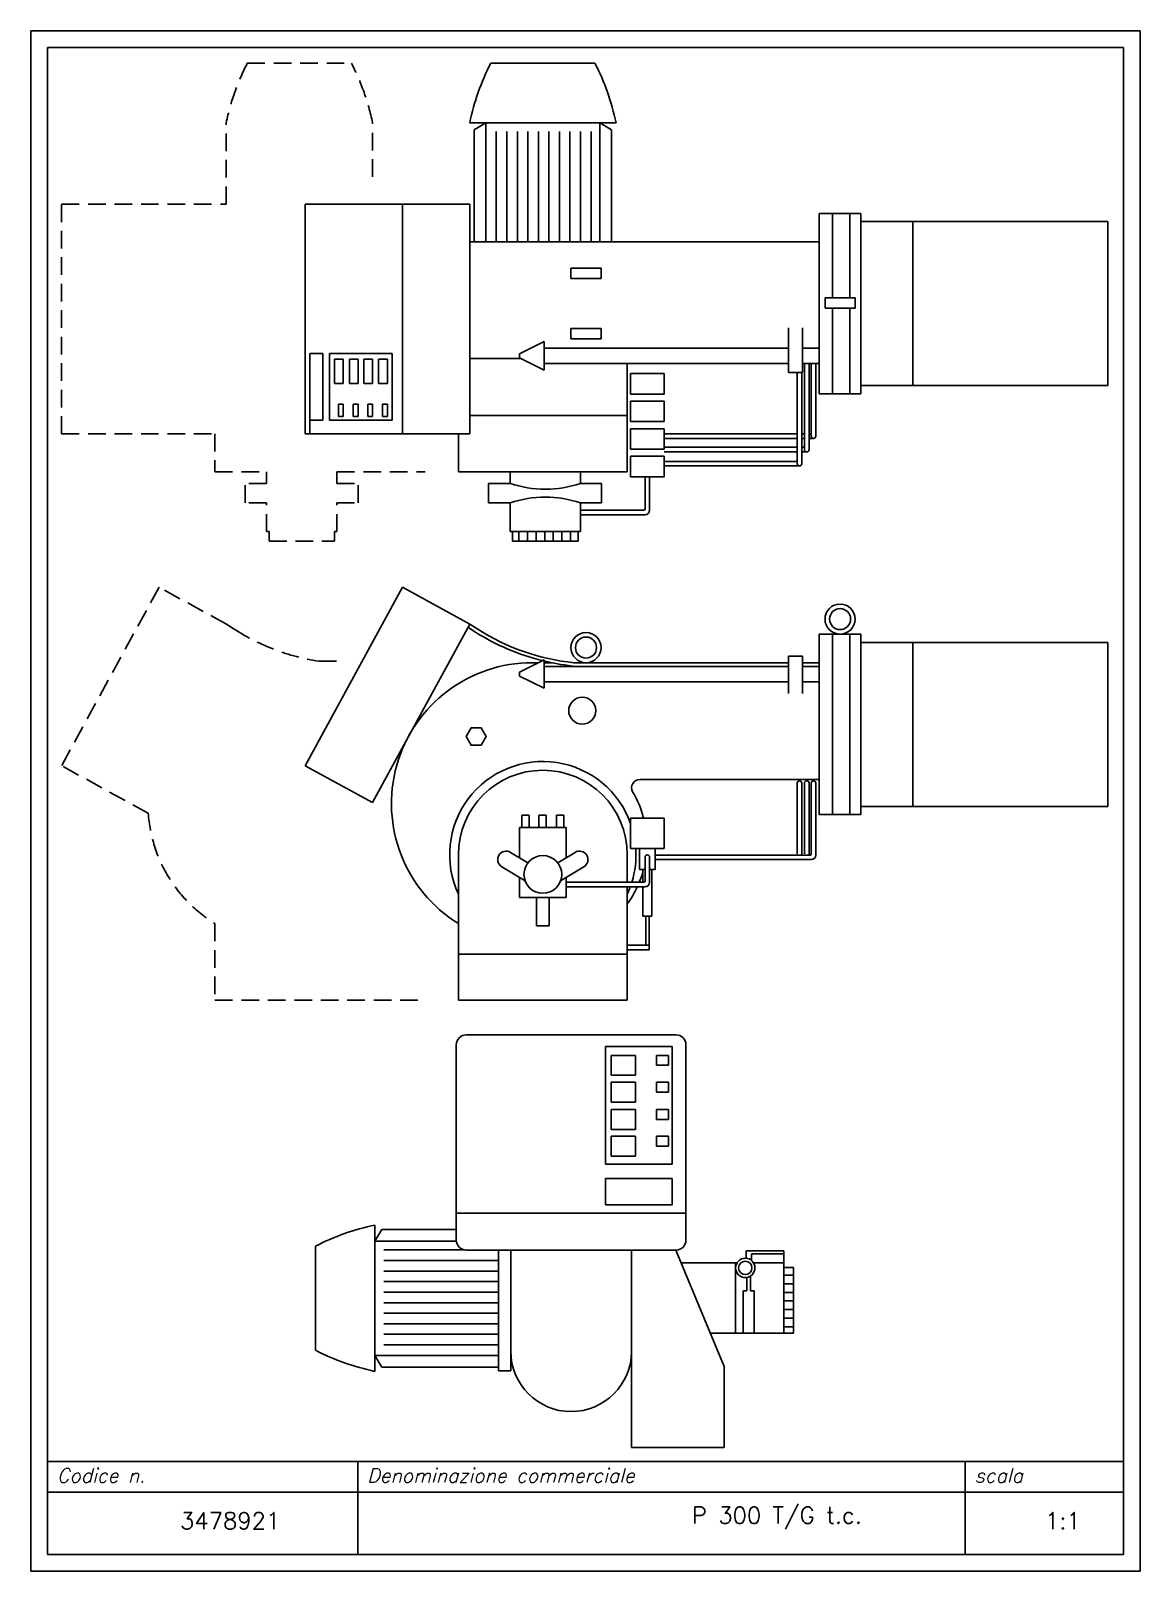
# Model space of a CAD drawing. Extents: x 1148 to 3144, y -827 to 1944.
import ezdxf

# ---------------------------------------------------------------- set-up
doc = ezdxf.new("R2010")
doc.units = 0
doc.header["$LTSCALE"] = 5
doc.header["$MEASUREMENT"] = 0
doc.linetypes.add('DASHED2', pattern=[9.525, 6.35, -3.175])
doc.layers.get('0').update_dxf_attribs({"linetype": 'CONTINUOUS'})
doc.layers.add('CONTORNO_PAGINA', color=7, linetype='CONTINUOUS')
doc.layers.add('LAYER1', color=7, linetype='CONTINUOUS')
doc.styles.add('SIMPLEX_INCLINATO', font='simplex.shx', dxfattribs={"oblique": 15, "height": 2})

# ---------------------------------------------------------------- blocks, each defined once
blk = doc.blocks.new('A$C2406729D')
for p, q in [((253.4, 373.3), (253.4, 724.6)), ((648.6, 742.6), (271.4, 742.6)), ((641.9, 721.3), (522, 721.3)), ((522, 509.7), (522, 721.3)), ((641.9, 509.7), (641.9, 721.3)), ((666.6, 373.3), (666.6, 724.6)), ((641.9, 509.7), (522, 509.7)), ((641.9, 483.9), (522, 483.9)), ((522, 436.9), (522, 483.9)), ((641.9, 436.9), (641.9, 483.9)), ((641.9, 436.9), (522, 436.9)), ((106.9, 137.1), (106.9, 400.4)), ((119.7, 392.5), (106.9, 371.5)), ((253.4, 392.5), (119.7, 392.5)), ((0, 175), (0, 362.5)), ((648.6, 355.3), (271.4, 355.3)), ((329.3, 138.1), (329.3, 355.3)), ((351.3, 138.1), (351.3, 355.3)), ((568.7, 0), (568.7, 355.3)), ((735.2, 146.1), (648.6, 355.3)), ((774.8, 353.7), (842.6, 353.7)), ((774.8, 340.6), (774.8, 353.7)), ((842.6, 205.8), (842.6, 353.7)), ((758.5, 332.5), (658.1, 332.5)), ((755.5, 205.8), (755.5, 332.5)), ((842.6, 332.5), (788.1, 332.5)), ((860, 323.8), (842.6, 323.8)), ((860, 205.8), (860, 323.8)), ((860, 205.8), (710.5, 205.8)), ((119.7, 145), (106.9, 166)), ((329.3, 145), (119.7, 145)), ((735.2, 0), (735.2, 146.1)), ((351.3, 138.1), (329.3, 138.1)), ((568.7, 0), (735.2, 0))]:
    blk.add_line(p, q)
at = {"color": 8}
for p, q in [((575.8, 705.6), (532.1, 705.6)), ((532.1, 669.8), (532.1, 705.6)), ((575.8, 669.8), (575.8, 705.6)), ((613.4, 687.7), (613.4, 705.6)), ((635.2, 705.6), (613.4, 705.6)), ((635.2, 687.7), (635.2, 705.6)), ((575.8, 669.8), (532.1, 669.8)), ((635.2, 687.7), (613.4, 687.7)), ((575.8, 657.5), (532.1, 657.5)), ((532.1, 621.7), (532.1, 657.5)), ((575.8, 621.7), (575.8, 657.5)), ((613.4, 639.6), (613.4, 657.5)), ((635.2, 657.5), (613.4, 657.5)), ((635.2, 639.6), (613.4, 639.6)), ((635.2, 639.6), (635.2, 657.5)), ((575.8, 621.7), (532.1, 621.7)), ((575.8, 608.2), (532.1, 608.2)), ((532.1, 572.4), (532.1, 608.2)), ((575.8, 572.4), (575.8, 608.2)), ((613.4, 590.3), (613.4, 608.2)), ((635.2, 608.2), (613.4, 608.2)), ((635.2, 590.3), (613.4, 590.3)), ((635.2, 590.3), (635.2, 608.2)), ((575.8, 572.4), (532.1, 572.4)), ((575.8, 560.1), (532.1, 560.1)), ((532.1, 524.2), (532.1, 560.1)), ((575.8, 524.2), (575.8, 560.1)), ((635.2, 560.1), (613.4, 560.1)), ((613.4, 542.2), (613.4, 560.1)), ((635.2, 542.2), (635.2, 560.1)), ((635.2, 542.2), (613.4, 542.2)), ((575.8, 524.2), (532.1, 524.2)), ((253.5, 371.5), (106.9, 371.5)), ((268.9, 355.5), (122.9, 355.5)), ((329.3, 336.6), (122.9, 336.6)), ((784.5, 348.6), (842.6, 348.6)), ((784.5, 336.6), (784.5, 348.6)), ((329.3, 317.6), (122.9, 317.6)), ((776.2, 306.1), (776.2, 282.3)), ((782.9, 308.8), (782.9, 282.3)), ((860, 310.2), (842.6, 310.2)), ((329.3, 298.7), (122.9, 298.7)), ((329.3, 279.7), (122.9, 279.7)), ((769.6, 282.3), (769.6, 205.8)), ((776.2, 282.3), (769.6, 282.3)), ((782.9, 282.3), (789.5, 282.3)), ((789.5, 282.3), (789.5, 205.8)), ((860, 294.8), (842.6, 294.8)), ((860, 279.3), (842.6, 279.3)), ((329.3, 260.7), (122.9, 260.7)), ((860, 263.8), (842.6, 263.8)), ((329.3, 241.8), (122.9, 241.8)), ((329.3, 222.8), (122.9, 222.8)), ((860, 248.4), (842.6, 248.4)), ((860, 232.9), (842.6, 232.9)), ((329.3, 203.9), (122.9, 203.9)), ((860, 217.4), (842.6, 217.4)), ((329.3, 184.9), (122.9, 184.9)), ((329.3, 166), (106.9, 166))]:
    blk.add_line(p, q, dxfattribs=at)
at = {"color": 1}
blk.add_line((666.6, 421.5), (253.4, 421.5), dxfattribs=at)
for radius in [17.4, 12]:
    blk.add_circle((773.3, 323.3), radius)
for centre, radius, start, end in [((271.4, 724.6), 18, 90, 180), ((648.6, 724.6), 18, 0, 90), ((195.3, -17.9), 427.5, 101.9297, 117.1751), ((271.4, 373.3), 18, 180, 270), ((648.6, 373.3), 18, 270, 0), ((195.3, 555.4), 427.5, 242.8249, 258.0703), ((460, 173.5), 108.7, 180, 0)]:
    blk.add_arc(centre, radius, start, end)
blk = doc.blocks.new('A$C19764107')
at = {"linetype": 'DASHED2'}
for p, q in [((334, 860), (521.5, 860)), ((296.1, 606.6), (296.1, 753.1)), ((559.5, 655.7), (559.5, 753.1)), ((0, 193.4), (0, 606.6)), ((0, 606.6), (296.1, 606.6)), ((0, 193.4), (275.9, 193.4)), ((275.9, 193.4), (275.9, 124.8)), ((275.9, 124.8), (368.8, 124.8)), ((368.8, 104.1), (368.8, 124.8)), ((495.4, 124.8), (654.3, 124.8)), ((495.4, 104.1), (495.4, 124.8)), ((330.3, 69.3), (330.3, 104.1)), ((368.8, 104.1), (330.3, 104.1)), ((495.1, 104.1), (533.6, 104.1)), ((533.6, 69.3), (533.6, 104.1)), ((368.8, 69.3), (330.3, 69.3)), ((368.8, 17.4), (368.8, 69.3)), ((495.1, 69.3), (533.6, 69.3)), ((495.4, 17.4), (495.4, 69.3)), ((368.8, 17.4), (373.2, 17.4)), ((373.2, 0), (373.2, 17.4)), ((491.1, 0), (491.1, 17.4)), ((491.1, 17.4), (495.4, 17.4)), ((373.2, 0), (491.1, 0))]:
    blk.add_line(p, q, dxfattribs=at)
for p, q in [((772, 860), (959.5, 860)), ((734.1, 753.1), (997.5, 753.1)), ((742, 740.3), (763, 753.1)), ((989.5, 740.3), (968.5, 753.1)), ((742, 538.8), (742, 740.3)), ((989.5, 538.8), (989.5, 740.3)), ((438, 193.4), (438, 606.6)), ((438, 606.6), (734.5, 606.6)), ((734.5, 193.4), (734.5, 606.6)), ((1363.1, 265.6), (1363.1, 590)), ((1363.1, 590), (1438, 590)), ((1438, 265.6), (1438, 590)), ((1438, 575.3), (1882, 575.3)), ((1882, 280.3), (1882, 575.3)), ((734.5, 538.8), (1363.1, 538.8)), ((916.3, 491.3), (970.6, 491.3)), ((916.3, 472.5), (916.3, 491.3)), ((916.3, 472.5), (970.6, 472.5)), ((970.6, 472.5), (970.6, 491.3)), ((1373.4, 419.3), (1373.4, 438)), ((1373.4, 438), (1427.7, 438)), ((1373.4, 419.3), (1427.7, 419.3)), ((1427.7, 419.3), (1427.7, 438)), ((916.3, 383), (970.6, 383)), ((916.3, 364.3), (916.3, 383)), ((916.3, 364.3), (970.6, 364.3)), ((970.6, 364.3), (970.6, 383)), ((1307.8, 303.4), (1307.8, 384.2)), ((1333.2, 303.4), (1333.2, 384.2)), ((446.4, 193.4), (446.4, 338)), ((446.4, 338), (470, 338)), ((470, 218.1), (470, 338)), ((481.8, 218.1), (481.8, 338)), ((481.8, 338), (594.5, 338)), ((594.5, 218.1), (594.5, 338)), ((824, 337.1), (868.3, 359.2)), ((824, 337.1), (824, 330.1)), ((868.3, 359.2), (868.3, 307.9)), ((868.3, 347.3), (1307.8, 347.3)), ((1333.2, 347.3), (1363.1, 347.3)), ((734.5, 328.6), (826.9, 328.6)), ((824, 330.1), (868.3, 307.9)), ((868.3, 319.9), (1307.8, 319.9)), ((1017.6, 319.9), (1017.6, 124.8)), ((1333.2, 319.9), (1363.1, 319.9)), ((1336.4, 165), (1336.4, 319.9)), ((1344.6, 165), (1344.6, 319.9)), ((1348.7, 189.2), (1348.7, 319.9)), ((1356.9, 189.2), (1356.9, 319.9)), ((1023.7, 301.6), (1084, 301.6)), ((1023.7, 301.6), (1023.7, 264.9)), ((1084, 301.6), (1084, 264.9)), ((1307.8, 303.4), (1333.2, 303.4)), ((1323.4, 139.7), (1323.4, 303.4)), ((1331.6, 139.7), (1331.6, 303.4)), ((1438, 280.3), (1882, 280.3)), ((1023.7, 264.9), (1084, 264.9)), ((1023.7, 252.1), (1084, 252.1)), ((1023.7, 252.1), (1023.7, 215.3)), ((1084, 252.1), (1084, 215.3)), ((1363.1, 265.6), (1438, 265.6)), ((446.4, 218.1), (470, 218.1)), ((481.8, 218.1), (594.5, 218.1)), ((1023.7, 215.3), (1084, 215.3)), ((1023.7, 202.5), (1084, 202.5)), ((1023.7, 202.5), (1023.7, 165.7)), ((1084, 202.5), (1084, 165.7)), ((438, 193.4), (734.5, 193.4)), ((713.9, 193.4), (713.9, 124.8)), ((1084, 193.3), (1323.4, 193.3)), ((1084, 185.1), (1323.4, 185.1)), ((1084, 169.1), (1323.4, 169.1)), ((1331.6, 193.3), (1336.4, 193.3)), ((1331.6, 185.1), (1336.4, 185.1)), ((1331.6, 169.1), (1336.4, 169.1)), ((1344.6, 193.3), (1348.7, 193.3)), ((1344.6, 185.1), (1352.8, 185.1)), ((1023.7, 165.7), (1084, 165.7)), ((1023.7, 152.9), (1084, 152.9)), ((1023.7, 152.9), (1023.7, 116.2)), ((1084, 160.9), (1323.4, 160.9)), ((1084, 152.9), (1084, 116.2)), ((1084, 143.8), (1323.4, 143.8)), ((1331.6, 160.9), (1340.5, 160.9)), ((713.9, 124.8), (1017.6, 124.8)), ((806.8, 104.1), (806.8, 124.8)), ((933.4, 104.1), (933.4, 124.8)), ((1023.7, 116.2), (1084, 116.2)), ((1049.7, 58.2), (1049.7, 116.2)), ((1057.9, 56.1), (1057.9, 116.2)), ((1084, 135.6), (1327.5, 135.6)), ((768.3, 69.3), (768.3, 104.1)), ((806.8, 104.1), (768.3, 104.1)), ((933.1, 104.1), (971.6, 104.1)), ((971.6, 69.3), (971.6, 104.1)), ((806.8, 69.3), (768.3, 69.3)), ((806.8, 17.4), (806.8, 69.3)), ((933.1, 69.3), (971.6, 69.3)), ((933.4, 17.4), (933.4, 69.3)), ((933.4, 56.1), (1047.6, 56.1)), ((933.4, 47.9), (1049.7, 47.9)), ((806.8, 17.4), (933.4, 17.4)), ((811.2, 0), (811.2, 17.4)), ((929.1, 0), (929.1, 17.4)), ((811.2, 0), (929.1, 0))]:
    blk.add_line(p, q)
at = {"color": 8}
for p, q in [((763, 538.8), (763, 753.1)), ((968.5, 538.8), (968.5, 753.1)), ((781.9, 538.8), (781.9, 737.1)), ((800.9, 538.8), (800.9, 737.1)), ((819.9, 538.8), (819.9, 737.1)), ((838.8, 538.8), (838.8, 737.1)), ((857.8, 538.8), (857.8, 737.1)), ((876.7, 538.8), (876.7, 737.1)), ((895.7, 538.8), (895.7, 737.1)), ((914.6, 538.8), (914.6, 737.1)), ((933.6, 538.8), (933.6, 737.1)), ((952.5, 538.8), (952.5, 737.1)), ((1386.7, 438), (1386.7, 590)), ((1418, 438), (1418, 590)), ((1531.1, 280.3), (1531.1, 575.3)), ((1386.7, 265.6), (1386.7, 419.3)), ((1418, 265.6), (1418, 419.3)), ((491.2, 284.2), (491.2, 327.9)), ((491.2, 327.9), (506.8, 327.9)), ((506.8, 284.2), (506.8, 327.9)), ((517.8, 284.2), (517.8, 327.9)), ((517.8, 327.9), (533.4, 327.9)), ((533.4, 284.2), (533.4, 327.9)), ((543.8, 284.2), (543.8, 327.9)), ((543.8, 327.9), (559.4, 327.9)), ((559.4, 284.2), (559.4, 327.9)), ((570.4, 284.2), (570.4, 327.9)), ((570.4, 327.9), (586.1, 327.9)), ((586.1, 284.2), (586.1, 327.9)), ((491.2, 284.2), (506.8, 284.2)), ((517.8, 284.2), (533.4, 284.2)), ((543.8, 284.2), (559.4, 284.2)), ((570.4, 284.2), (586.1, 284.2)), ((498.2, 224.8), (498.2, 246.6)), ((498.2, 246.6), (506.8, 246.6)), ((498.2, 224.8), (506.8, 224.8)), ((506.8, 224.8), (506.8, 246.6)), ((524.8, 224.8), (524.8, 246.6)), ((524.8, 246.6), (533.4, 246.6)), ((524.8, 224.8), (533.4, 224.8)), ((533.4, 224.8), (533.4, 246.6)), ((550.8, 224.8), (550.8, 246.6)), ((550.8, 246.6), (559.4, 246.6)), ((550.8, 224.8), (559.4, 224.8)), ((559.4, 224.8), (559.4, 246.6)), ((577.4, 224.8), (577.4, 246.6)), ((577.4, 246.6), (586.1, 246.6)), ((577.4, 224.8), (586.1, 224.8)), ((586.1, 224.8), (586.1, 246.6)), ((822.7, 0), (822.7, 17.4)), ((838.2, 0), (838.2, 17.4)), ((853.7, 0), (853.7, 17.4)), ((869.1, 0), (869.1, 17.4)), ((884.6, 0), (884.6, 17.4)), ((900.1, 0), (900.1, 17.4)), ((915.5, 0), (915.5, 17.4))]:
    blk.add_line(p, q, dxfattribs=at)
at = {"color": 1}
for p, q in [((613.3, 193.4), (613.3, 606.6)), ((734.5, 226.3), (1017.6, 226.3))]:
    blk.add_line(p, q, dxfattribs=at)
at = {"linetype": 'DASHED2'}
for centre, start, end in [((714.4, 664.7), 152.8249, 168.0703), ((141.2, 664.7), 11.9297, 27.1751)]:
    blk.add_arc(centre, 427.5, start, end, dxfattribs=at)
for centre, radius, start, end in [((1152.4, 664.7), 427.5, 152.8249, 168.0703), ((579.2, 664.7), 427.5, 11.9297, 27.1751), ((1352.8, 189.2), 4.1, 180, 0), ((1327.5, 139.7), 4.1, 180, 0), ((1340.5, 165), 4.1, 180, 0), ((870.1, 294), 200.2, 251.5675, 288.4325), ((870.1, -120.7), 200.2, 71.5675, 108.4325), ((1047.6, 58.2), 2.13, 270, 0), ((1049.7, 56.1), 8.2, 270, 0)]:
    blk.add_arc(centre, radius, start, end)
blk = doc.blocks.new('A$C46672182')
at = {"linetype": 'DASHED2'}
for p, q in [((175.3, 742.6), (0, 421.5)), ((296.5, 676.5), (175.3, 742.6)), ((462.7, 609.6), (501.7, 609.6)), ((156, 336.3), (0, 421.5)), ((275.9, 137.6), (275.9, 0)), ((275.9, 0), (646.7, 0))]:
    blk.add_line(p, q, dxfattribs=at)
for p, q in [((613.3, 742.6), (438, 421.5)), ((734.5, 676.5), (613.3, 742.6)), ((734.5, 676.5), (559.1, 355.3)), ((1363.1, 333.8), (1363.1, 658.2)), ((1363.1, 658.2), (1438, 658.2)), ((1438, 333.8), (1438, 658.2)), ((1438, 643.5), (1882, 643.5)), ((1882, 348.5), (1882, 643.5)), ((824, 590.1), (868.3, 612.2)), ((868.3, 612.2), (868.3, 560.9)), ((1307.8, 551.3), (1307.8, 618.9)), ((1307.8, 618.9), (1333.2, 618.9)), ((1333.2, 551.3), (1333.2, 618.9)), ((824, 590.1), (824, 583)), ((824, 583), (868.3, 560.9)), ((847, 607), (857.8, 607)), ((868.3, 607), (881.2, 607)), ((868.3, 600.3), (1307.8, 600.3)), ((921.8, 607), (1307.8, 607)), ((1333.2, 607), (1363.1, 607)), ((1333.2, 600.3), (1363.1, 600.3)), ((868.3, 572.8), (1307.8, 572.8)), ((1333.2, 572.8), (1363.1, 572.8)), ((559.1, 355.3), (438, 421.5)), ((1040.7, 396.8), (1363.1, 396.8)), ((1323.4, 263.1), (1323.4, 390.4)), ((1331.6, 260.9), (1331.6, 390.4)), ((1336.4, 263.1), (1336.4, 390.4)), ((1344.6, 260.9), (1344.6, 390.4)), ((1348.7, 263.1), (1348.7, 390.4)), ((1356.9, 260.9), (1356.9, 390.4)), ((1363.1, 333.8), (1438, 333.8)), ((1438, 348.5), (1882, 348.5)), ((823.7, 310.6), (823.7, 256.2)), ((823.7, 310.6), (907.8, 310.6)), ((828.1, 310.6), (828.1, 332.5)), ((828.1, 332.5), (841.1, 332.5)), ((841.1, 332.5), (841.1, 310.6)), ((858.8, 332.5), (858.8, 310.6)), ((871.8, 332.5), (858.8, 332.5)), ((871.8, 310.6), (871.8, 332.5)), ((890.4, 332.5), (890.4, 310.6)), ((903.4, 332.5), (890.4, 332.5)), ((903.4, 310.6), (903.4, 332.5)), ((907.8, 310.6), (907.8, 256.2)), ((1023.7, 327.5), (1084, 327.5)), ((1023.7, 327.5), (1023.7, 272.8)), ((1084, 327.5), (1084, 272.8)), ((713.9, 261.6), (713.9, 0)), ((839, 247.1), (807.7, 265.8)), ((892.5, 247.1), (923.8, 265.8)), ((1017.6, 261.6), (1017.6, 211.9)), ((1023.7, 272.8), (1084, 272.8)), ((1039.8, 272.8), (1039.8, 234.9)), ((1049.7, 214), (1049.7, 257.2)), ((1057.9, 211.9), (1057.9, 257.2)), ((1067.9, 272.8), (1067.9, 234.9)), ((1067.9, 260.9), (1346.6, 260.9)), ((1067.9, 252.7), (1348.7, 252.7)), ((833.8, 214.5), (792, 239.6)), ((897.7, 214.5), (939.5, 239.6)), ((1039.8, 234.9), (1049.7, 234.9)), ((1045.6, 234.9), (1045.6, 211.9)), ((1057.9, 234.9), (1067.9, 234.9)), ((1062.1, 234.9), (1062.1, 151.3)), ((823.7, 220.6), (823.7, 184.5)), ((907.8, 220.6), (907.8, 184.5)), ((907.8, 211.9), (1047.6, 211.9)), ((907.8, 203.7), (1049.7, 203.7)), ((1017.6, 203.7), (1017.6, 0)), ((1045.6, 203.7), (1045.6, 151.3)), ((823.7, 184.5), (907.8, 184.5)), ((854.5, 184.5), (854.5, 133.4)), ((877.1, 184.5), (877.1, 133.4)), ((1045.6, 151.3), (1062.1, 151.3)), ((1050.8, 151.3), (1050.8, 99)), ((1056.9, 151.3), (1056.9, 90.6)), ((854.5, 133.4), (877.1, 133.4)), ((1017.6, 99), (1056.9, 99)), ((1017.6, 90.6), (1056.9, 90.6)), ((713.9, 0), (1017.6, 0))]:
    blk.add_line(p, q)
at = {"color": 8}
for p, q in [((1386.7, 333.8), (1386.7, 658.2)), ((1418, 333.8), (1418, 658.2)), ((1531.1, 348.5), (1531.1, 643.5))]:
    blk.add_line(p, q, dxfattribs=at)
at = {"color": 1}
blk.add_line((713.9, 82.9), (1017.6, 82.9), dxfattribs=at)
at = {"linetype": 'DASHED2'}
for points in [[(296.5, 676.5), (310.6, 667.4, 0.105602), (462.7, 609.6, 0.105602)], [(156, 336.3, 0.242223), (275.9, 137.6)]]:
    blk.add_lwpolyline(points, format="xyb", dxfattribs=at)
at = {"color": 8}
blk.add_lwpolyline([(730.8, 670.7), (744.9, 661.6, 0.078503), (865.1, 610.7, 0.078503)], format="xyb", dxfattribs=at)
for points in [[(734.5, 676.5), (748.6, 667.4, 0.119403), (921.8, 607, 0.477567)], [(868.3, 609.9, 0.035401), (926.6, 600.2)], [(857.8, 607), (847, 607, 0.755869), (713.9, 137.6)], [(1047, 327.5, 0.070187), (1027.3, 374.7, -0.576083), (1040.7, 396.8)], [(1039.3, 211.9, 0.025861), (1045.6, 229.8, 0.025861)], [(1017.6, 173.1, 0.048608), (1035.7, 203.7, 0.048608)]]:
    blk.add_lwpolyline(points, format="xyb")
blk.add_lwpolyline([(754.8, 458.6), (763.7, 474.1), (754.8, 489.7), (736.8, 489.7), (727.9, 474.1), (736.8, 458.6)], close=True, dxfattribs=at)
for centre, radius in [((1400.5, 685.4), 27.1), ((1400.5, 685.4), 18.9), ((943.4, 634.1), 27.1), ((943.4, 634.1), 18.9)]:
    blk.add_circle(centre, radius)
for centre, radius in [((936.7, 520.7), 24.4), ((865.8, 226.1), 34)]:
    blk.add_circle(centre, radius, dxfattribs=at)
at = {"color": 1}
for start, end in [(19.6073, 205.0576), (342.7614, 3.8459), (334.9424, 339.8)]:
    blk.add_arc((865.8, 261.6), 167.6, start, end, dxfattribs=at)
for centre, radius, start, end in [((865.8, 261.6), 151.9, 0, 180), ((1327.5, 390.4), 4.1, 0, 180), ((1340.5, 390.4), 4.1, 0, 180), ((1352.8, 390.4), 4.1, 0, 180), ((799.9, 252.7), 15.3, 59.0627, 239.0627), ((931.6, 252.7), 15.3, 300.9373, 120.9373), ((1053.8, 257.2), 4.1, 0, 180), ((1346.6, 263.1), 2.13, 270, 0), ((1348.7, 260.9), 8.2, 270, 0), ((1047.6, 214), 2.13, 270, 0), ((1049.7, 211.9), 8.2, 270, 0)]:
    blk.add_arc(centre, radius, start, end)

msp = doc.modelspace()

# ---------------------------------------------------------------- linework, layer by layer
at = {"layer": 'CONTORNO_PAGINA', "color": 150}
for p, q in [((1147.7, 1943.6), (3143.5, 1943.6)), ((1147.7, -827.4), (1147.7, 1943.6)), ((3143.5, -827.4), (3143.5, 1943.6)), ((1147.7, -827.4), (3143.5, -827.4))]:
    msp.add_line(p, q, dxfattribs=at)
at = {"layer": 'CONTORNO_PAGINA', "color": 5}
for p, q in [((1177.7, 1913.6), (3113.5, 1913.6)), ((1177.7, -797.4), (1177.7, 1913.6)), ((3113.5, -797.4), (3113.5, 1913.6)), ((1177.7, -797.4), (3113.5, -797.4))]:
    msp.add_line(p, q, dxfattribs=at)
at = {"layer": 'LAYER1', "color": 4}
for p, q in [((1177.7, -630.1), (3113.5, -630.1)), ((1735.8, -797.4), (1735.8, -630.1)), ((2828.7, -797.4), (2828.7, -630.1))]:
    msp.add_line(p, q, dxfattribs=at)
at = {"layer": 'LAYER1', "color": 150}
msp.add_line((1177.7, -685.4), (3113.5, -685.4), dxfattribs=at)

# ---------------------------------------------------------------- block references
for name, p in [('A$C19764107', (1203.1, 1025.2)), ('A$C46672182', (1203.1, 199.9)), ('A$C2406729D', (1659.8, -605.1))]:
    msp.add_blockref(name, p)

# ---------------------------------------------------------------- texts
at = {"layer": 'LAYER1', "color": 5, "char_height": 25, "attachment_point": 1, "style": 'SIMPLEX_INCLINATO'}
for s, insert, width in [('Codice n.', (1194.7, -642.8), 200), ('Denominazione commerciale', (1752.9, -642.8), 941.254), ('scala', (2845.7, -642.8), 125.34)]:
    msp.add_mtext(s, dxfattribs=dict(at, insert=insert, width=width))
at = {"layer": 'LAYER1', "color": 5, "char_height": 30, "attachment_point": 7}
for s, insert, width in [('\\Fsimplex.shx;\\C7;P 300 T/G t.c.', (2336.9, -751.7), 702.718), ('\\Fsimplex.shx;\\C7;3478921', (1416.3, -751.7), 702.718), ('\\Fsimplex.shx;\\C7;1:1', (2972.3, -751.7), 137.899)]:
    msp.add_mtext(s, dxfattribs=dict(at, insert=insert, width=width))

doc.saveas('drawing.dxf')
